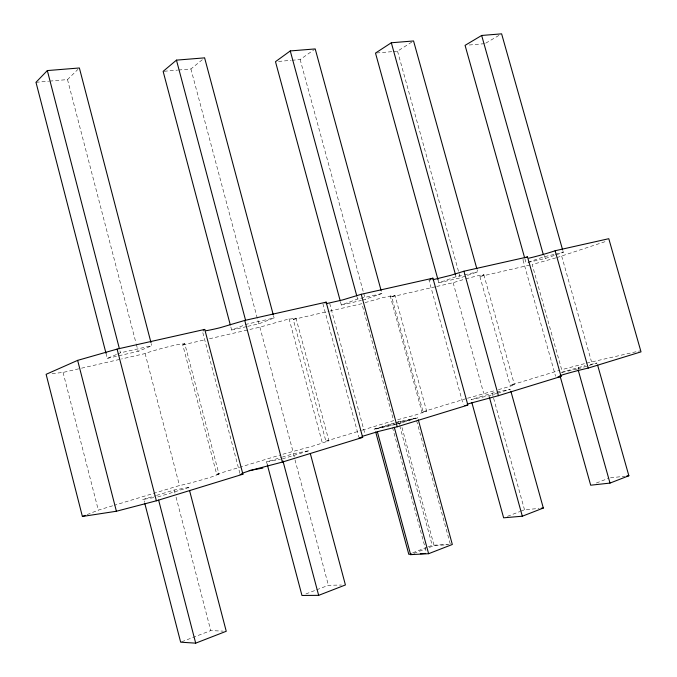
<?xml version="1.0" encoding="UTF-8"?>
<svg xmlns="http://www.w3.org/2000/svg" width="677" height="677" viewBox="0 0 677 677"><rect width="100%" height="100%" fill="white"/><g stroke="black" fill="none" stroke-linecap="round" stroke-linejoin="round"><path stroke-width="0.51" stroke-dasharray="3.38 2.54" d="M365.055 302.619L383.182 297.508L394.987 295.417L426.628 411.134L415.246 415.06L396.934 419.892M184.762 343.696L182.765 344.898L216.699 474.255L218.984 474.12L184.762 343.696L177.577 344.644A21.452 1.303 -14.6 0 0 145.106 353.555L121.521 358.979M49.641 81.122L67.505 79.581L77.897 69.426M209.498 338.745L259.866 327.16L286.54 319.612L296.001 318.156L328.887 440.778L315.194 445.441L281.86 454.504M178.567 70.027L190.906 68.961L204.615 57.858M291.931 60.27L300.148 59.559L314.365 49.506M296.001 318.156L293.259 319.476L325.882 441.167L328.887 440.778M393.337 51.537L397.534 51.173L413.562 40.967M485.773 43.142L498.983 35.399M218.984 474.12L212.189 476.718A21.596 0.965 -15.6 0 1 179.464 485.536L114.345 505.27M394.987 295.417L391.678 296.839L423.066 411.709L426.628 411.134M106.001 353.267L107.321 358.378L116.706 354.409M117.646 354.012L120.464 352.819L151.792 345.719L151.259 343.671M107.321 358.378L138.159 351.346L151.792 345.719M87.079 514.613L98.317 510.128L113.347 505.575M230.832 326.957L231.644 330.021L246.623 324.207L274.1 317.978L273.559 315.939M413.825 553.414L425.418 548.945M429.286 547.456L434.109 545.594L449.071 544.672M596.31 483.031L608.505 478.334M181.622 641.813L210.759 630.592L223.148 631.133M305.877 593.966L315.668 590.192M316.65 589.811L328.404 585.292L341.42 585.038M412.708 552.821L427.339 547.194M428.313 546.813L432.214 545.315L447.294 544.384M507.428 516.348L519.758 511.6M520.706 511.237L524.506 509.773L539.146 508.427M247.723 326.356L258.775 323.834L274.1 317.978M340.514 301.95L341.335 305.005L357.625 299.039L381.93 293.53L381.371 291.491M362.381 300.207L381.93 293.53M437.994 279.719L438.831 282.774L456.053 276.715L463.271 275.082M438.831 282.774L460.301 277.875L477.7 271.807L477.133 269.776M528.035 262.202L543.927 256.786L554.133 254.476M528.085 262.414L545.332 258.479L563.323 252.394L562.748 250.355M556.799 257.607L607.362 240.919M436.741 286.473L453.125 282.707L464.845 279.119M157.809 496.952L188.756 487.499L189.289 489.539M282.402 458.879L309.533 450.594L293.369 453.725L282.453 457.051M394.903 424.504L374.863 428.905L375.422 430.944M395.884 424.208L415.906 418.09L450.307 544.198M496.749 393.388L488.989 395.757L471.048 399.608L492.213 393.159L510.323 389.241L497.713 393.092M396.722 424.259L376.539 428.693L377.089 430.724M397.721 423.954L417.76 417.827L395.444 422.93M577.87 368.88L597.021 363.024L589.125 364.785M142.644 499.626L155.532 495.708M156.514 495.403L174.209 490.013L188.756 487.499M267.381 464.947L266.577 461.883L281.463 457.347M374.026 429.159L398.601 421.678L415.906 418.09M376.539 428.693L394.471 423.227M561.233 372.409L585.182 365.673M216.699 474.255L280.853 454.809M325.882 441.167L361.273 430.437M362.28 430.132L393.625 420.637L361.865 303.702L330.122 310.997M423.066 411.709L466.521 398.541M467.536 398.237L495.674 390.384M498.433 389.639L504.653 387.913A18.017 0.694 -15 0 0 510.128 385.323L559.659 370.319M555.809 257.886L532.173 264.521L561.682 369.701L585.546 363.38M465.759 278.865L473.79 276.732A17.924 0.931 -15.5 0 1 479.908 276.546L530.116 264.995M586.544 363.117L639.757 350.898M52.104 373.653L63.063 372.426L80.495 368.415M81.519 368.186L120.489 359.216M182.765 344.898L205.385 339.693M293.259 319.476L329.098 311.234M391.678 296.839L435.717 286.709M464.295 274.845L477.7 271.807M555.157 254.239L563.323 252.394M231.644 330.021L246.724 326.585M341.335 305.005L361.383 300.436M562.172 372.367L576.889 369.092M266.577 461.883L280.422 459.26M153.781 497.62L143.727 499.296L144.523 502.359M610.468 477.852L624.769 476.219M35.983 82.298L48.592 81.215M164.164 71.263L177.535 70.112M278.569 61.412L290.898 60.355M376.547 52.984L392.288 51.63M469.246 45.004L484.893 43.658M430.344 280.16L429.006 280.21L463.229 404.524M522.746 259.105L523.643 259.139M561.715 256.219L591.512 361.797M578.268 367.213L578.843 369.244M544.469 255.424L545.332 258.479M524.912 258.809L526.054 262.879M523.033 260.12L555.555 376.2M483.852 274.752L514.418 384.697M479.908 276.546L510.128 385.323M397.534 51.173L460.301 277.875M492.213 393.159L493.338 397.221M493.618 398.237L524.506 509.773M455.494 274.684L456.053 276.715M453.125 282.707L483.7 393.337M390.113 295.527L422.253 413.224M400.344 421.432L400.902 423.472M402.003 427.542L434.109 545.594M300.148 59.559L363.456 292.405M363.727 293.42L365.385 299.522M398.601 421.678L399.43 424.716M399.701 425.731L432.214 545.315M357.075 297L357.625 299.039M392.491 427.441L426.408 552.364M329.716 303.474L364.962 433.991M322.895 303.753L358.793 436.843M289.045 318.681L322.489 443.537M259.866 327.16L292.887 451.161M190.906 68.961L258.775 323.834M293.369 453.725L294.723 458.82M294.994 459.844L328.404 585.292M239.886 473.341L202.355 330.875A23.365 1.574 -14.8 0 0 203.464 331.002M145.106 353.555L179.464 485.536M67.505 79.581L136.035 343.171M136.305 344.195L138.159 351.346M174.209 490.013L175.005 493.068M176.062 497.146L210.759 630.592M119.931 350.779L120.464 352.819M63.063 372.426L98.317 510.128"/><path stroke-width="1.02" d="M150.996 342.655L79.378 67.979L47.331 70.569L35.983 82.298L106.001 353.267M273.288 314.915L204.615 57.858L176.46 60.135L163.132 71.356L230.29 324.909M381.092 290.467L315.203 48.922L290.264 50.936L275.488 61.683L340.235 300.935M476.845 268.761L413.562 40.967L391.323 42.761L375.498 53.077L437.994 279.719M562.46 249.339L501.623 33.85L481.669 35.466L465.074 45.359L524.624 257.793M430.09 279.313L432.925 278.188L467.883 405.066L397.247 426.772L378.308 431.486L361.95 436.462M77.643 360.367L46.121 374.313L82.391 516.475L116.402 511.245L156.379 500.802L242.916 474.205L204.75 329.42L117.096 349.095L77.643 360.367L116.402 511.245M324.613 302.805L326.17 302.154L362.669 437.401L282.385 462.078L251.869 470.075A23.534 1.176 -15.5 0 0 241.723 473.502M82.391 516.475L85.2 515.358M377.36 431.74L410.634 554.649L428.617 553.701L452.321 544.477L418.318 419.858M560.074 376.048L590.683 485.206L610.011 483.09L628.857 475.753L597.596 365.055M144.785 503.383L180.649 642.185L195.687 643.15L226.245 631.277L189.56 490.554M267.381 464.947L301.959 595.472L318.664 595.354L345.422 584.953L310.345 453.649M471.886 402.671L503.637 517.812L522.314 516.212L543.326 508.046L510.881 391.272M410.634 554.649L411.895 554.158L408.806 554.328L375.693 431.96M525.674 257.632L527.527 256.947L561.047 376.437L498.424 395.681L467.164 404.118M326.17 302.154L244.752 320.433L220.076 327.719A23.365 1.574 -14.8 0 1 206.02 330.714M432.925 278.188L361.247 294.283L342.68 299.919L326.111 303.694M527.527 256.947L463.931 271.232L450.84 275.294L432.899 279.745M560.031 375.617A19.616 0.804 -14.8 0 1 588.22 368.085L641.017 351.862L608.792 238.702L555.132 250.752A19.498 1.083 -15.7 0 1 528.881 258.157M561.047 376.437L557.797 377.081M466.969 405.244L464.871 405.625M249.17 470.566L250.964 470.244M251.869 470.075L262.862 468.078M362.669 437.401L359.064 437.858M626.817 475.99L628.857 475.753M541.236 508.241L543.326 508.046M420.341 553.71L425.621 553.431M555.132 250.752L588.22 368.085M578.15 369.887L610.011 483.09M481.669 35.466L543.352 254.755M463.931 271.232L498.424 395.681M391.323 42.761L455.494 274.684M489.268 396.773L522.314 516.212M361.247 294.283L397.247 426.772M394.268 427.221L428.617 553.701M290.264 50.936L356.796 295.984M176.46 60.135L245.539 320.136M282.944 460.919L318.664 595.354M244.752 320.433L282.385 462.078M47.331 70.569L119.406 348.731M158.604 500.024L195.687 643.15M117.096 349.095L156.379 500.802M242.916 474.205A23.534 1.176 -15.5 0 1 240.149 474.357M203.278 330.071A23.365 1.574 -14.8 0 1 204.75 329.42"/></g></svg>
